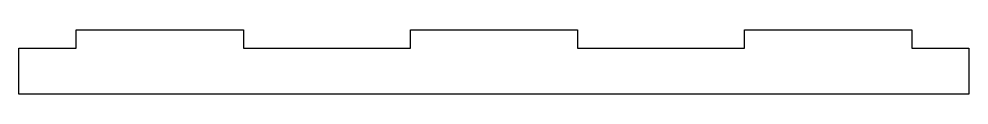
# Model space of a CAD drawing. Header units: millimetres. Extents: x 25 to 191, y -26 to -14.
import ezdxf

# ---------------------------------------------------------------- set-up
doc = ezdxf.new("R2010")
doc.units = ezdxf.units.MM
doc.layers.get('0').update_dxf_attribs({"linetype": 'CONTINUOUS'})

msp = doc.modelspace()

# ---------------------------------------------------------------- linework, layer by layer
msp.add_lwpolyline([(25, -25.7), (25, -17.7), (35, -17.7), (35, -14.5), (64.18, -14.5), (64.18, -17.7), (93.36, -17.7), (93.36, -14.5), (122.54, -14.5), (122.54, -17.7), (151.72, -17.7), (151.72, -14.5), (180.9, -14.5), (180.9, -17.7), (190.9, -17.7), (190.9, -25.7)], close=True)

doc.saveas('drawing.dxf')
